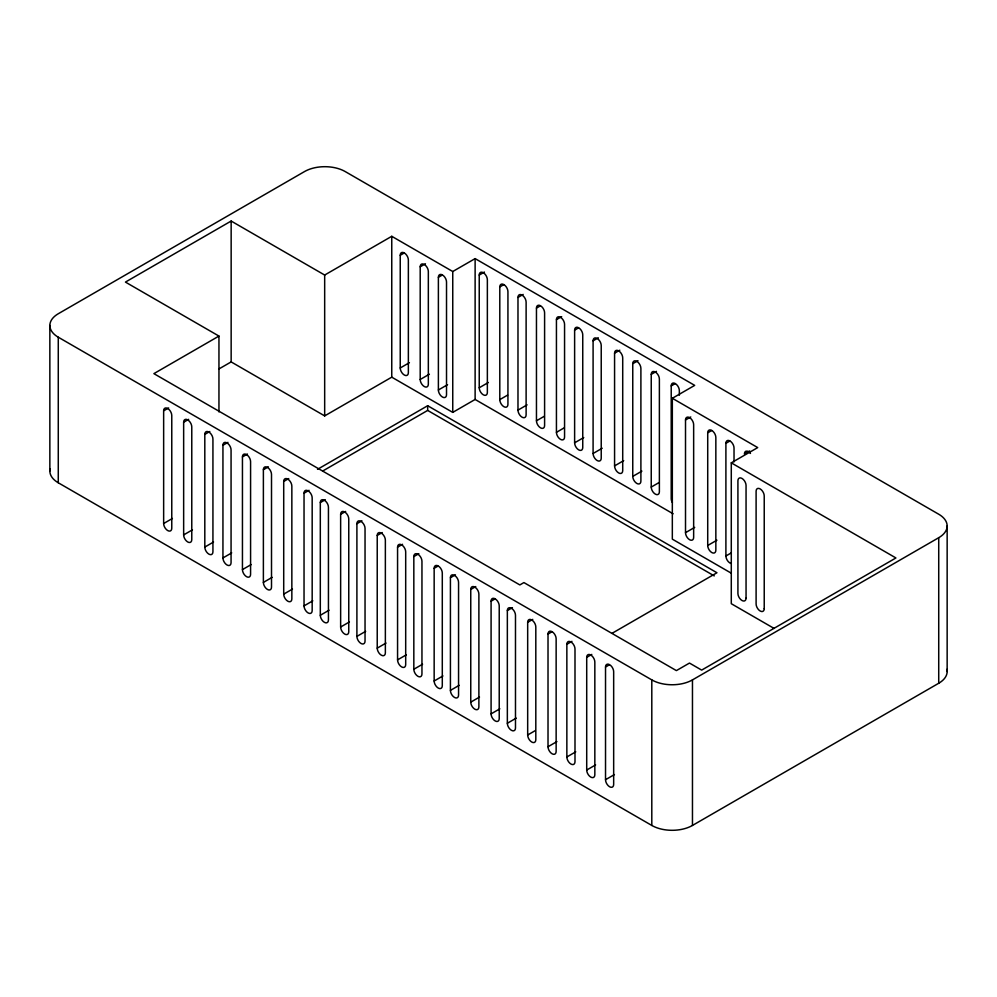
<?xml version="1.0" encoding="UTF-8"?>
<svg xmlns="http://www.w3.org/2000/svg" width="997" height="997" viewBox="0 0 997 997"><rect width="100%" height="100%" fill="white"/><g stroke="black" fill="none" stroke-linecap="round" stroke-linejoin="round"><path stroke-width="1.5" d="M731.038 573.038L672.327 539.153L672.327 398.289L694.697 385.378L475.12 258.609L452.75 271.52L391.759 236.301L324.673 275.047L231.154 221.047L125.435 282.089L218.954 336.076L218.954 411.923M218.954 336.076L153.887 373.638L519.848 584.927L523.911 582.572L676.39 670.607L689.475 663.067L701.664 670.109L895.917 557.959L731.287 462.845L757.72 447.591L672.327 398.289M400.233 255.282A5.745 3.315 60 0 1 404.296 252.939A5.745 3.315 60 0 1 408.359 259.98L408.359 372.666A5.745 3.315 60 0 1 404.296 375.009A5.745 3.315 60 0 1 400.233 367.968L400.233 255.282L404.159 253.014M219.103 368.853L231.154 361.911L324.673 415.899L391.759 377.165L452.75 412.384L475.12 399.461L673.137 513.791M163.645 410.839A5.745 3.315 60 0 1 167.708 408.483A5.745 3.315 60 0 1 171.771 415.525L171.771 528.211A5.745 3.315 60 0 1 167.708 530.566A5.745 3.315 60 0 1 163.645 523.525L163.645 410.839L168.643 407.947M420.198 266.81A5.745 3.315 60 0 1 424.261 264.467A5.745 3.315 60 0 1 428.336 271.508L428.336 384.194A5.745 3.315 60 0 1 424.261 386.537A5.745 3.315 60 0 1 420.198 379.496L420.198 266.81L425.445 263.781M183.647 422.23A5.745 3.315 60 0 1 187.71 419.874A5.745 3.315 60 0 1 191.773 426.915L191.773 539.601A5.745 3.315 60 0 1 187.71 541.957A5.745 3.315 60 0 1 183.647 534.915L183.647 422.23L188.645 419.338M438.381 277.303A5.745 3.315 60 0 1 442.456 274.96A5.745 3.315 60 0 1 446.519 282.001L446.519 394.687A5.745 3.315 60 0 1 442.456 397.043A5.745 3.315 60 0 1 438.381 389.989L438.381 277.303L442.319 275.035M479.233 275.072A5.745 3.315 60 0 1 483.296 272.717A5.745 3.315 60 0 1 487.359 279.758L487.359 392.444A5.745 3.315 60 0 1 483.296 394.8A5.745 3.315 60 0 1 479.233 387.758L479.233 275.072L484.442 272.056M204.809 434.38A5.745 3.315 60 0 1 208.871 432.037A5.745 3.315 60 0 1 212.934 439.079L212.934 551.765A5.745 3.315 60 0 1 208.871 554.12A5.745 3.315 60 0 1 204.809 547.066L204.809 434.38L209.806 431.502M222.942 445.26A5.745 3.315 60 0 1 227.004 442.917A5.745 3.315 60 0 1 231.067 449.959L231.067 562.644A5.745 3.315 60 0 1 227.004 564.987A5.745 3.315 60 0 1 222.942 557.946L222.942 445.26L227.939 442.369M499.796 286.937A5.745 3.315 60 0 1 503.859 284.594A5.745 3.315 60 0 1 507.934 291.635L507.934 404.321A5.745 3.315 60 0 1 503.859 406.676A5.745 3.315 60 0 1 499.796 399.623L499.796 286.937L503.709 284.681M517.979 297.442A5.745 3.315 60 0 1 522.042 295.087A5.745 3.315 60 0 1 526.117 302.141L526.117 414.827A5.745 3.315 60 0 1 522.042 417.17A5.745 3.315 60 0 1 517.979 410.128L517.979 297.442L523.188 294.427M242.445 456.925A5.745 3.315 60 0 1 246.508 454.582A5.745 3.315 60 0 1 250.583 461.623L250.583 574.309A5.745 3.315 60 0 1 246.508 576.652A5.745 3.315 60 0 1 242.445 569.611L242.445 456.925L247.455 454.034M400.233 367.968L409.406 362.671M163.645 523.525L172.394 518.465M536.461 308.11A5.745 3.315 60 0 1 540.524 305.767A5.745 3.315 60 0 1 544.599 312.809L544.599 425.495A5.745 3.315 60 0 1 540.524 427.838A5.745 3.315 60 0 1 536.461 420.796L536.461 308.11L540.374 305.855M263.382 469.724A5.745 3.315 60 0 1 267.445 467.369A5.745 3.315 60 0 1 271.508 474.41L271.508 587.096A5.745 3.315 60 0 1 267.445 589.451A5.745 3.315 60 0 1 263.382 582.41L263.382 469.724L268.38 466.833M420.198 379.496L429.383 374.199M183.647 534.915L192.409 529.856M556.438 319.638A5.745 3.315 60 0 1 560.501 317.295A5.745 3.315 60 0 1 564.564 324.337L564.564 437.022A5.745 3.315 60 0 1 560.501 439.365A5.745 3.315 60 0 1 556.438 432.324L556.438 319.638L561.647 316.635M438.381 389.989L447.566 384.692M283.709 481.451A5.745 3.315 60 0 1 287.772 479.108A5.745 3.315 60 0 1 291.847 486.15L291.847 598.836A5.745 3.315 60 0 1 287.772 601.191A5.745 3.315 60 0 1 283.709 594.137L283.709 481.451L288.719 478.572M317.52 469.325L427.663 405.729L716.955 572.752L612.183 633.245M322.891 470.92L427.663 410.428L714.263 575.905M574.621 330.144A5.745 3.315 60 0 1 578.684 327.789A5.745 3.315 60 0 1 582.747 334.83L582.747 447.516A5.745 3.315 60 0 1 578.684 449.871A5.745 3.315 60 0 1 574.621 442.818L574.621 330.144L578.522 327.876M479.233 387.758L488.356 382.487M204.809 547.066L213.557 542.019M304.035 493.191A5.745 3.315 60 0 1 308.11 490.848A5.745 3.315 60 0 1 312.173 497.889L312.173 610.575A5.745 3.315 60 0 1 308.11 612.918A5.745 3.315 60 0 1 304.035 605.877L304.035 493.191L309.045 490.3M593.09 340.812A5.745 3.315 60 0 1 597.166 338.457A5.745 3.315 60 0 1 601.228 345.498L601.228 458.184A5.745 3.315 60 0 1 597.166 460.539A5.745 3.315 60 0 1 593.09 453.498L593.09 340.812L598.312 337.796M222.942 557.946L231.703 552.886M320.311 502.588A5.745 3.315 60 0 1 324.374 500.232A5.745 3.315 60 0 1 328.437 507.286L328.437 619.972A5.745 3.315 60 0 1 324.374 622.315A5.745 3.315 60 0 1 320.311 615.274L320.311 502.588L325.309 499.696M499.796 399.623L507.61 395.111M614.576 353.212A5.745 3.315 60 0 1 618.651 350.869A5.745 3.315 60 0 1 622.714 357.911L622.714 470.596A5.745 3.315 60 0 1 618.651 472.939A5.745 3.315 60 0 1 614.576 465.898L614.576 353.212L619.798 350.196M517.979 410.128L527.101 404.857M242.445 569.611L251.207 564.551M340.638 514.327A5.745 3.315 60 0 1 344.7 511.972A5.745 3.315 60 0 1 348.763 519.013L348.763 631.699A5.745 3.315 60 0 1 344.7 634.055A5.745 3.315 60 0 1 340.638 627.013L340.638 514.327L345.647 511.436M632.759 363.706A5.745 3.315 60 0 1 636.834 361.363A5.745 3.315 60 0 1 640.897 368.404L640.897 481.09A5.745 3.315 60 0 1 636.834 483.433A5.745 3.315 60 0 1 632.759 476.392L632.759 363.706L637.98 360.702M356.901 523.712A5.745 3.315 60 0 1 360.964 521.369A5.745 3.315 60 0 1 365.039 528.41L365.039 641.096A5.745 3.315 60 0 1 360.964 643.439A5.745 3.315 60 0 1 356.901 636.398L356.901 523.712L361.911 520.82M536.461 420.796L544.275 416.285M263.382 582.41L272.144 577.35M651.24 374.373A5.745 3.315 60 0 1 655.316 372.031A5.745 3.315 60 0 1 659.378 379.072L659.378 491.758A5.745 3.315 60 0 1 655.316 494.113A5.745 3.315 60 0 1 651.24 487.059L651.24 374.373L656.462 371.37M377.227 535.451A5.745 3.315 60 0 1 381.303 533.108A5.745 3.315 60 0 1 385.365 540.15L385.365 652.836A5.745 3.315 60 0 1 381.303 655.179A5.745 3.315 60 0 1 377.227 648.137L377.227 535.451L382.237 532.56M556.438 432.324L564.252 427.813M283.709 594.137L292.47 589.09M672.402 502.6A5.745 3.315 60 0 1 671.218 498.6L671.218 385.914L675.131 383.658M574.621 442.818L583.744 437.558M397.566 547.191A5.745 3.315 60 0 1 401.629 544.848A5.745 3.315 60 0 1 405.692 551.889L405.692 664.575A5.745 3.315 60 0 1 401.629 666.918A5.745 3.315 60 0 1 397.566 659.877L397.566 547.191L402.564 544.3M304.035 605.877L312.796 600.83M413.83 556.575A5.745 3.315 60 0 1 417.893 554.232A5.745 3.315 60 0 1 421.955 561.274L421.955 673.96A5.745 3.315 60 0 1 417.893 676.302A5.745 3.315 60 0 1 413.83 669.261L413.83 556.575L418.827 553.696M593.09 453.498L602.225 448.226M320.311 615.274L329.06 610.214M685.512 419.986A5.745 3.315 60 0 1 689.588 417.643A5.745 3.315 60 0 1 693.65 424.685L693.65 537.371A5.745 3.315 60 0 1 689.588 539.713A5.745 3.315 60 0 1 685.512 532.672L685.512 419.986L690.759 416.958M434.156 568.315A5.745 3.315 60 0 1 438.219 565.972A5.745 3.315 60 0 1 442.294 573.013L442.294 685.699A5.745 3.315 60 0 1 438.219 688.042A5.745 3.315 60 0 1 434.156 681.001L434.156 568.315L437.907 566.146M614.576 465.898L623.698 460.626M340.638 627.013L349.399 621.954M450.42 577.712A5.745 3.315 60 0 1 454.495 575.356A5.745 3.315 60 0 1 458.558 582.398L458.558 695.083A5.745 3.315 60 0 1 454.495 697.439A5.745 3.315 60 0 1 450.42 690.398L450.42 577.712L455.43 574.82M707.72 432.81A5.745 3.315 60 0 1 711.783 430.455A5.745 3.315 60 0 1 715.846 437.509L715.846 550.194A5.745 3.315 60 0 1 711.783 552.537A5.745 3.315 60 0 1 707.72 545.496L707.72 432.81L711.659 430.542M632.759 476.392L641.881 471.132M356.901 636.398L365.662 631.338M470.758 589.451A5.745 3.315 60 0 1 474.821 587.096A5.745 3.315 60 0 1 478.884 594.137L478.884 706.823A5.745 3.315 60 0 1 474.821 709.179A5.745 3.315 60 0 1 470.758 702.137L470.758 589.451L475.756 586.56M731.025 563.479A5.745 3.315 60 0 1 725.903 555.99L725.903 443.304L729.841 441.035M651.24 487.059L659.067 482.548M377.227 648.137L385.989 643.077M749.632 450.943L744.385 453.971A5.745 3.315 60 0 1 750.479 453.436M491.085 601.179A5.745 3.315 60 0 1 495.148 598.836A5.745 3.315 60 0 1 499.223 605.877L499.223 718.563A5.745 3.315 60 0 1 495.148 720.918A5.745 3.315 60 0 1 491.085 713.864L491.085 601.179L494.836 599.023M397.566 659.877L406.327 654.817M507.348 610.575A5.745 3.315 60 0 1 511.411 608.232A5.745 3.315 60 0 1 515.486 615.274L515.486 727.96A5.745 3.315 60 0 1 511.411 730.303A5.745 3.315 60 0 1 507.348 723.261L507.348 610.575L512.433 607.634M413.83 669.261L422.591 664.214M527.675 622.315A5.745 3.315 60 0 1 531.75 619.96A5.745 3.315 60 0 1 535.813 627.013L535.813 739.687A5.745 3.315 60 0 1 531.75 742.042A5.745 3.315 60 0 1 527.675 735.001L527.675 622.315L532.759 619.374M685.512 532.672L694.697 527.376M434.156 681.001L442.917 675.941M450.42 690.398L459.181 685.338M548.014 634.055A5.745 3.315 60 0 1 552.076 631.699A5.745 3.315 60 0 1 556.139 638.741L556.139 751.426A5.745 3.315 60 0 1 552.076 753.782A5.745 3.315 60 0 1 548.014 746.741L548.014 634.055L551.827 631.849M707.72 545.496L716.905 540.2M566.857 644.286A5.745 3.315 60 0 1 570.92 641.943A5.745 3.315 60 0 1 574.995 648.985L574.995 761.671A5.745 3.315 60 0 1 570.92 764.026A5.745 3.315 60 0 1 566.857 756.972L566.857 644.286L571.942 641.358M470.758 702.137L479.507 697.077M725.903 555.99L731.15 552.961M586.71 657.359A5.745 3.315 60 0 1 590.772 655.004A5.745 3.315 60 0 1 594.835 662.045L594.835 774.731A5.745 3.315 60 0 1 590.772 777.087A5.745 3.315 60 0 1 586.71 770.045L586.71 657.359L591.794 654.418M491.085 713.864L499.846 708.817M507.348 723.261L516.247 718.127M605.528 667.03A5.745 3.315 60 0 1 609.591 664.675A5.745 3.315 60 0 1 613.666 671.716L613.666 784.402A5.745 3.315 60 0 1 609.591 786.758A5.745 3.315 60 0 1 605.528 779.716L605.528 667.03L609.341 664.825M527.675 735.001L535.302 730.602M548.014 746.741L556.912 741.606M58.275 337.21L651.801 679.892A28.751 16.6 0 0 0 692.466 679.892L938.725 537.707A28.751 16.6 0 0 0 938.725 514.228L345.199 171.559A28.751 16.6 0 0 0 304.534 171.559L58.275 313.743A28.751 16.6 0 0 0 58.275 337.21L58.275 482.772L651.801 825.441A28.751 16.6 0 0 0 692.466 825.441L938.725 683.257A28.751 16.6 0 0 0 946.901 669.361M566.857 756.972L575.755 751.838M586.71 770.045L595.608 764.911M605.528 779.716L614.426 774.569M774.121 628.446L731.287 603.708L731.287 462.845M947.15 525.967L947.15 671.517M938.725 537.707L938.725 683.257M734.029 461.898L734.029 448.002A5.745 3.315 60 0 0 729.966 440.961A5.745 3.315 60 0 0 725.903 443.304M692.466 679.892L692.466 825.441M679.343 395.236L679.343 390.6A5.745 3.315 60 0 0 675.281 383.558A5.745 3.315 60 0 0 671.218 385.914M651.801 679.892L651.801 825.441M475.12 258.609L475.12 399.461M452.75 271.52L452.75 412.384M427.663 405.729L427.663 410.428M391.759 236.301L391.759 377.165M324.673 275.047L324.673 415.899M231.154 221.047L231.154 361.911M49.85 325.483L49.85 471.033M58.275 482.772A28.751 16.6 0 0 1 50.099 468.864M764.225 608.656L764.225 495.97A5.745 3.315 60 0 0 760.163 488.916A5.745 3.315 60 0 0 756.1 491.272L756.1 603.958A5.745 3.315 60 0 0 760.163 610.999A5.745 3.315 60 0 0 764.225 608.656M746.055 598.15L746.055 485.464A5.745 3.315 60 0 0 741.98 478.423A5.745 3.315 60 0 0 737.917 480.766L737.917 593.452A5.745 3.315 60 0 0 741.98 600.493A5.745 3.315 60 0 0 746.055 598.15"/></g></svg>
